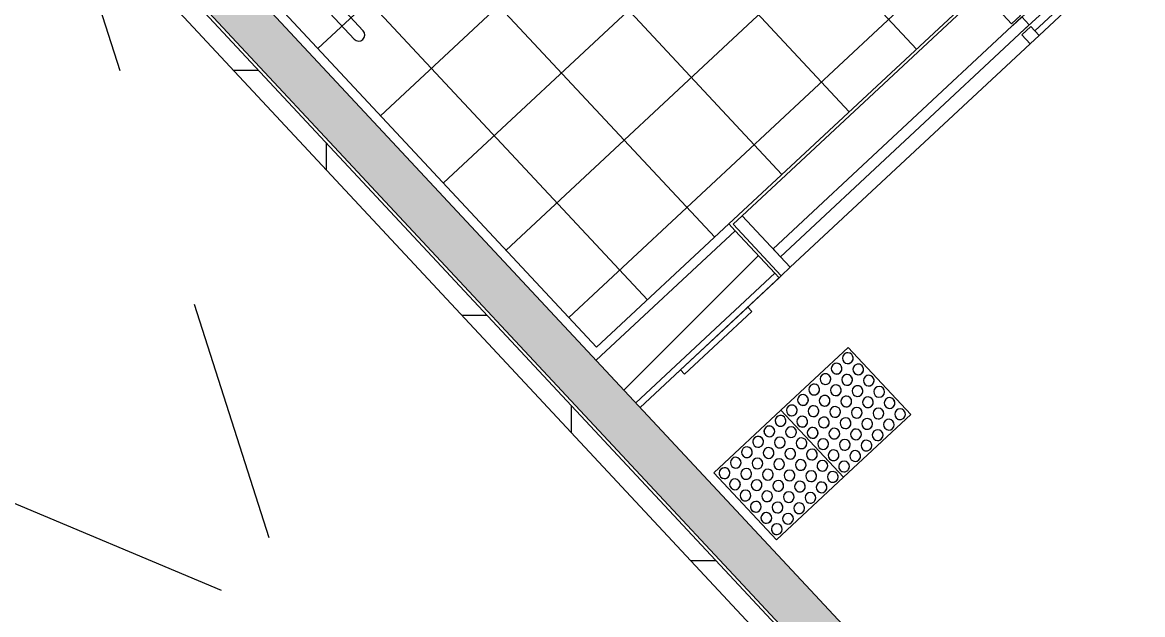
# Model space of a CAD drawing. Header units: millimetres. Extents: x -71377 to 516042, y -145869 to 441446.
# Drawn here: x 143378 to 147033, y 91774 to 93706 of the extents above; entities that cross this region are included whole.
import ezdxf

# ---------------------------------------------------------------- set-up
doc = ezdxf.new("R2010")
doc.units = ezdxf.units.MM
doc.header["$LTSCALE"] = 1000
doc.linetypes.add('_점선_S_', pattern=[1.6, 0.8, -0.8])
for name, color, linetype, lineweight in [('A-door', 4, 'Continuous', 5), ('A-door-hdln', 8, 'Continuous', 5), ('A-ele-8', 8, 'Continuous', 5), ('A-fnsh', 5, 'Continuous', 5), ('A-hat', 251, 'Continuous', 5), ('A-insu', 251, 'Continuous', 5), ('A-text-1', 3, 'Continuous', 5), ('A_bwall', 3, 'Continuous', 5), ('A_cwall', 2, 'Continuous', 5), ('A_fnsh', 5, 'Continuous', 5), ('AA_오픈', 8, '_점선_S_', 5), ('AA_위생', 4, 'Continuous', 5), ('AA_점형블럭', 8, 'Continuous', 5)]:
    doc.layers.add(name, color=color, linetype=linetype, lineweight=lineweight)
doc.styles.add('나눔고딕_3', font='NanumGothic.ttf', dxfattribs={"height": 1400})

# ---------------------------------------------------------------- blocks, each defined once
blk = doc.blocks.new('미닫이문_매립형__장애인화장실 - _A_ABS_22x22_5-5694489-지반층 배치도')
at = {"layer": 'A-door'}
for p, q in [((-1050, 115), (-1090, 115)), ((-1090, 115), (-1090, 10)), ((-40, 115), (-1050, 115)), ((-1050, 115), (-1050, 95)), ((-1050, 10), (-1050, 115)), ((-40, 95), (-40, 115)), ((0, 115), (-40, 115)), ((-40, 115), (-40, 75)), ((0, 75), (0, 115)), ((1110, 115), (1070, 115)), ((1070, 115), (1070, -115)), ((1110, -115), (1110, 115)), ((-1050, 95), (-40, 95)), ((-40, 75), (0, 75)), ((1070, 68), (-40, 68)), ((-40, 68), (-40, 33)), ((1070, 33), (1070, 68)), ((-1090, 10), (-1050, 10)), ((-40, 33), (1070, 33)), ((0, 26), (-40, 26)), ((-40, 26), (-40, -14)), ((0, -14), (0, 26)), ((-40, -14), (0, -14)), ((0, -14), (-40, -14)), ((-40, -14), (-40, -115)), ((0, -115), (0, -14)), ((-40, -115), (0, -115)), ((1070, -115), (1110, -115))]:
    blk.add_line(p, q, dxfattribs=at)
at = {"layer": 'A-door-hdln'}
for p, q in [((0, 115), (1070, 115)), ((-990, 68), (-990, 33)), ((0, 68), (-990, 68)), ((-990, 33), (0, 33)), ((0, -115), (1070, -115))]:
    blk.add_line(p, q, dxfattribs=at)
blk = doc.blocks.new('위생기구_장애인세면대 - 위생기구_장애인세면대-5513921-지반층 배치도')
at = {"layer": 'AA_위생'}
for p, q in [((107.5, 9.1), (107.5, 380)), ((147.5, 9.1), (147.5, 380)), ((752.5, 9.1), (752.5, 380)), ((792.5, 9.1), (792.5, 380)), ((227.5, 269), (277.5, 319)), ((277.5, 319), (622.5, 319)), ((622.5, 319), (672.5, 269)), ((227.5, 0), (227.5, 269)), ((672.5, 269), (672.5, 0)), ((285.2, 232.2), (285.2, 69.8)), ((605.2, 69.8), (605.2, 232.2)), ((0, 0), (0, 174.9)), ((450, 0), (450, 174.9)), ((450, 119.3), (450, 57.2)), ((419.6, 88.1), (481.6, 88.1)), ((441.9, 21.1), (444.7, 90.7)), ((456.9, 90.7), (459.7, 21.1)), ((672.5, 54), (227.5, 54)), ((285.2, 69.8), (443.8, 69.8)), ((457.7, 69.8), (605.2, 69.8)), ((104.6, 7.1), (97.5, 0)), ((143.4, 10), (111.6, 10)), ((127.5, 0), (127.5, 30)), ((150.4, 7.1), (157.5, 0)), ((749.6, 7.1), (742.5, 0)), ((788.4, 10), (756.6, 10)), ((772.5, -1.9), (772.5, 30)), ((795.4, 7.1), (802.5, 0))]:
    blk.add_line(p, q, dxfattribs=at)
for centre, radius in [((450.6, 88.2), 15), ((423.9, 38.2), 15.3), ((477.7, 38.2), 15.3)]:
    blk.add_circle(centre, radius, dxfattribs=at)
for centre, radius, start, end in [((127.5, 380), 20, 0, 180), ((772.5, 380), 20, 0, 180), ((349.7, 177.3), 87.9, 108.7645, 131.1637), ((410.9, -129.9), 400.6, 95.424, 102.911), ((445.2, -490.4), 762.8, 90, 95.424), ((445.2, -490.4), 762.8, 84.576, 90), ((489.9, 63.8), 206.9, 71.977, 82.3956), ((515.7, 93.9), 171, 61.0392, 77.089), ((298.1, 232.2), 12.9, 118.9608, 180), ((592.2, 232.2), 12.9, 360, 61.0392), ((450.8, 90.7), 6.13, 360, 180), ((111.6, 0), 10, 90, 135), ((143.4, 0), 10, 45, 90), ((756.6, 0), 10, 90, 135), ((788.4, 0), 10, 45, 90)]:
    blk.add_arc(centre, radius, start, end, dxfattribs=at)
blk = doc.blocks.new('점자블럭_원형_개수_ - 점자블럭_원형_개수_-V12-지반층 배치도')
at = {"layer": 'AA_점형블럭'}
for p, q in [((300, 0), (0, 0)), ((0, 0), (0, -300)), ((300, -300), (300, 0)), ((600, 0), (300, 0)), ((300, 0), (300, -300)), ((600, -300), (600, 0)), ((0, -300), (300, -300)), ((300, -300), (600, -300))]:
    blk.add_line(p, q, dxfattribs=at)
for centre, start, end in [((25, -25), 0, 180), ((25, -25), 0, 180), ((25, -25), 120, 180), ((25, -25), 120, 180), ((25, -25), 180, 360), ((25, -25), 180, 0), ((25, -25), 180, 360), ((25, -25), 180, 0), ((25, -25), 15, 90), ((25, -25), 15, 90), ((75, -25), 0, 180), ((75, -25), 0, 180), ((75, -25), 0, 180), ((75, -25), 0, 180), ((75, -25), 180, 360), ((75, -25), 180, 0), ((75, -25), 180, 360), ((75, -25), 180, 0), ((125, -25), 0, 180), ((125, -25), 0, 180), ((125, -25), 0, 180), ((125, -25), 0, 180), ((125, -25), 180, 360), ((125, -25), 180, 0), ((125, -25), 180, 360), ((125, -25), 180, 0), ((175, -25), 0, 180), ((175, -25), 0, 180), ((175, -25), 180, 360), ((175, -25), 180, 360), ((175, -25), 0, 150), ((175, -25), 0, 150), ((175, -25), 210, 240), ((175, -25), 210, 240), ((175, -25), 300, 0), ((175, -25), 300, 0), ((225, -25), 0, 180), ((225, -25), 0, 180), ((225, -25), 180, 360), ((225, -25), 180, 360), ((225, -25), 0, 150), ((225, -25), 0, 150), ((225, -25), 210, 240), ((225, -25), 210, 240), ((225, -25), 300, 0), ((225, -25), 300, 0), ((275, -25), 0, 180), ((275, -25), 0, 180), ((275, -25), 180, 360), ((275, -25), 180, 360), ((275, -25), 0, 150), ((275, -25), 0, 150), ((275, -25), 210, 240), ((275, -25), 210, 240), ((275, -25), 300, 0), ((275, -25), 300, 0), ((325, -25), 0, 180), ((325, -25), 90, 180), ((325, -25), 0, 180), ((325, -25), 90, 180), ((325, -25), 180, 360), ((325, -25), 180, 345), ((325, -25), 180, 360), ((325, -25), 180, 345), ((325, -25), 30, 60), ((325, -25), 30, 60), ((375, -25), 0, 180), ((375, -25), 90, 180), ((375, -25), 0, 180), ((375, -25), 90, 180), ((375, -25), 180, 360), ((375, -25), 180, 345), ((375, -25), 180, 360), ((375, -25), 180, 345), ((375, -25), 30, 60), ((375, -25), 30, 60), ((425, -25), 0, 180), ((425, -25), 90, 180), ((425, -25), 0, 180), ((425, -25), 90, 180), ((425, -25), 180, 360), ((425, -25), 180, 345), ((425, -25), 180, 0), ((425, -25), 180, 345), ((425, -25), 30, 60), ((425, -25), 30, 60), ((475, -25), 0, 180), ((475, -25), 90, 180), ((475, -25), 0, 180), ((475, -25), 90, 180), ((475, -25), 180, 360), ((475, -25), 180, 345), ((475, -25), 180, 360), ((475, -25), 180, 345), ((475, -25), 30, 60), ((475, -25), 30, 60), ((525, -25), 0, 180), ((525, -25), 90, 180), ((525, -25), 0, 180), ((525, -25), 90, 180), ((525, -25), 180, 360), ((525, -25), 180, 345), ((525, -25), 180, 360), ((525, -25), 180, 345), ((525, -25), 30, 60), ((525, -25), 30, 60), ((575, -25), 0, 180), ((575, -25), 90, 180), ((575, -25), 0, 180), ((575, -25), 90, 180), ((575, -25), 180, 360), ((575, -25), 180, 345), ((575, -25), 180, 360), ((575, -25), 180, 345), ((575, -25), 30, 60), ((575, -25), 30, 60), ((25, -75), 0, 180), ((25, -75), 0, 180), ((25, -75), 0, 180), ((25, -75), 0, 180), ((75, -75), 0, 180), ((75, -75), 0, 180), ((75, -75), 0, 180), ((75, -75), 0, 180), ((125, -75), 0, 180), ((125, -75), 0, 180), ((125, -75), 0, 180), ((125, -75), 0, 180), ((175, -75), 0, 180), ((175, -75), 0, 180), ((175, -75), 0, 180), ((175, -75), 0, 180), ((225, -75), 0, 180), ((225, -75), 0, 180), ((225, -75), 0, 180), ((225, -75), 0, 180), ((275, -75), 0, 180), ((275, -75), 0, 180), ((275, -75), 0, 180), ((275, -75), 0, 180), ((325, -75), 0, 180), ((325, -75), 90, 180), ((325, -75), 0, 180), ((325, -75), 90, 180), ((325, -75), 30, 60), ((325, -75), 30, 60), ((375, -75), 0, 180), ((375, -75), 90, 180), ((375, -75), 0, 180), ((375, -75), 90, 180), ((375, -75), 30, 60), ((375, -75), 30, 60), ((425, -75), 0, 180), ((425, -75), 90, 180), ((425, -75), 0, 180), ((425, -75), 90, 180), ((425, -75), 30, 60), ((425, -75), 30, 60), ((475, -75), 0, 180), ((475, -75), 90, 180), ((475, -75), 0, 180), ((475, -75), 90, 180), ((475, -75), 30, 60), ((475, -75), 30, 60), ((525, -75), 0, 180), ((525, -75), 90, 180), ((525, -75), 0, 180), ((525, -75), 90, 180), ((525, -75), 30, 60), ((525, -75), 30, 60), ((575, -75), 0, 180), ((575, -75), 90, 180), ((575, -75), 0, 180), ((575, -75), 90, 180), ((575, -75), 30, 60), ((575, -75), 30, 60), ((25, -75), 180, 360), ((25, -75), 180, 0), ((25, -75), 180, 360), ((25, -75), 180, 0), ((25, -125), 0, 180), ((25, -125), 0, 180), ((25, -125), 0, 180), ((25, -125), 0, 180), ((75, -75), 180, 360), ((75, -75), 180, 0), ((75, -75), 180, 360), ((75, -75), 180, 0), ((75, -125), 0, 180), ((75, -125), 0, 180), ((75, -125), 0, 180), ((75, -125), 0, 180), ((125, -75), 180, 360), ((125, -75), 180, 0), ((125, -75), 180, 360), ((125, -75), 180, 0), ((125, -125), 0, 180), ((125, -125), 0, 180), ((125, -125), 0, 180), ((125, -125), 0, 180), ((175, -75), 180, 360), ((175, -75), 180, 0), ((175, -75), 180, 360), ((175, -75), 180, 0), ((175, -125), 0, 180), ((175, -125), 0, 180), ((175, -125), 0, 180), ((175, -125), 0, 180), ((225, -75), 180, 360), ((225, -75), 180, 0), ((225, -75), 180, 360), ((225, -75), 180, 0), ((225, -125), 0, 180), ((225, -125), 0, 180), ((225, -125), 0, 180), ((225, -125), 0, 180), ((275, -75), 180, 360), ((275, -75), 180, 0), ((275, -75), 180, 360), ((275, -75), 180, 0), ((275, -125), 0, 180), ((275, -125), 0, 180), ((275, -125), 0, 180), ((275, -125), 0, 180), ((325, -75), 180, 360), ((325, -75), 180, 345), ((325, -75), 180, 360), ((325, -75), 180, 345), ((325, -125), 0, 180), ((325, -125), 90, 180), ((325, -125), 0, 180), ((325, -125), 90, 180), ((375, -75), 180, 360), ((375, -75), 180, 345), ((375, -75), 180, 360), ((375, -75), 180, 345), ((375, -125), 0, 180), ((375, -125), 90, 180), ((375, -125), 0, 180), ((375, -125), 90, 180), ((425, -75), 180, 360), ((425, -75), 180, 345), ((425, -75), 180, 0), ((425, -75), 180, 345), ((425, -125), 0, 180), ((425, -125), 90, 180), ((425, -125), 0, 180), ((425, -125), 90, 180), ((475, -75), 180, 360), ((475, -75), 180, 345), ((475, -75), 180, 360), ((475, -75), 180, 345), ((475, -125), 0, 180), ((475, -125), 90, 180), ((475, -125), 0, 180), ((475, -125), 90, 180), ((525, -75), 180, 360), ((525, -75), 180, 345), ((525, -75), 180, 360), ((525, -75), 180, 345), ((525, -125), 0, 180), ((525, -125), 90, 180), ((525, -125), 0, 180), ((525, -125), 90, 180), ((575, -75), 180, 360), ((575, -75), 180, 345), ((575, -75), 180, 360), ((575, -75), 180, 345), ((575, -125), 0, 180), ((575, -125), 90, 180), ((575, -125), 0, 180), ((575, -125), 90, 180), ((25, -125), 180, 360), ((25, -125), 180, 0), ((25, -125), 180, 360), ((25, -125), 180, 0), ((75, -125), 180, 360), ((75, -125), 180, 0), ((75, -125), 180, 360), ((75, -125), 180, 0), ((125, -125), 180, 360), ((125, -125), 180, 0), ((125, -125), 180, 360), ((125, -125), 180, 0), ((175, -125), 180, 360), ((175, -125), 180, 0), ((175, -125), 180, 360), ((175, -125), 180, 0), ((225, -125), 180, 360), ((225, -125), 180, 0), ((225, -125), 180, 360), ((225, -125), 180, 0), ((275, -125), 180, 360), ((275, -125), 180, 0), ((275, -125), 180, 360), ((275, -125), 180, 0), ((325, -125), 180, 360), ((325, -125), 180, 345), ((325, -125), 180, 360), ((325, -125), 180, 345), ((325, -125), 30, 60), ((325, -125), 30, 60), ((375, -125), 180, 360), ((375, -125), 180, 345), ((375, -125), 180, 360), ((375, -125), 180, 345), ((375, -125), 30, 60), ((375, -125), 30, 60), ((425, -125), 180, 360), ((425, -125), 180, 345), ((425, -125), 180, 360), ((425, -125), 180, 345), ((425, -125), 30, 60), ((425, -125), 30, 60), ((475, -125), 180, 360), ((475, -125), 180, 345), ((475, -125), 180, 360), ((475, -125), 180, 345), ((475, -125), 30, 60), ((475, -125), 30, 60), ((525, -125), 180, 360), ((525, -125), 180, 345), ((525, -125), 180, 360), ((525, -125), 180, 345), ((525, -125), 30, 60), ((525, -125), 30, 60), ((575, -125), 180, 360), ((575, -125), 180, 345), ((575, -125), 180, 360), ((575, -125), 180, 345), ((575, -125), 30, 60), ((575, -125), 30, 60), ((25, -175), 0, 180), ((25, -175), 0, 180), ((25, -175), 135, 180), ((25, -175), 135, 180), ((25, -175), 180, 360), ((25, -175), 180, 315), ((25, -175), 180, 360), ((25, -175), 180, 315), ((25, -175), 30, 105), ((25, -175), 30, 105), ((75, -175), 0, 180), ((75, -175), 0, 180), ((75, -175), 0, 180), ((75, -175), 0, 180), ((75, -175), 180, 360), ((75, -175), 180, 0), ((75, -175), 180, 360), ((75, -175), 180, 0), ((125, -175), 0, 180), ((125, -175), 0, 180), ((125, -175), 0, 180), ((125, -175), 0, 180), ((125, -175), 180, 360), ((125, -175), 180, 0), ((125, -175), 180, 360), ((125, -175), 180, 0), ((175, -175), 0, 180), ((175, -175), 0, 180), ((175, -175), 0, 180), ((175, -175), 0, 180), ((175, -175), 180, 360), ((175, -175), 180, 0), ((175, -175), 180, 360), ((175, -175), 180, 0), ((225, -175), 0, 180), ((225, -175), 0, 180), ((225, -175), 0, 180), ((225, -175), 0, 180), ((225, -175), 180, 360), ((225, -175), 180, 0), ((225, -175), 180, 360), ((225, -175), 180, 0), ((275, -175), 0, 180), ((275, -175), 0, 180), ((275, -175), 0, 180), ((275, -175), 0, 180), ((275, -175), 180, 360), ((275, -175), 180, 0), ((275, -175), 180, 360), ((275, -175), 180, 360), ((325, -175), 0, 180), ((325, -175), 0, 180), ((325, -175), 0, 180), ((325, -175), 0, 180), ((325, -175), 180, 360), ((325, -175), 180, 360), ((325, -175), 180, 360), ((325, -175), 180, 0), ((375, -175), 0, 180), ((375, -175), 0, 180), ((375, -175), 0, 180), ((375, -175), 0, 180), ((375, -175), 180, 360), ((375, -175), 180, 0), ((375, -175), 180, 360), ((375, -175), 180, 360), ((425, -175), 0, 180), ((425, -175), 0, 180), ((425, -175), 0, 180), ((425, -175), 0, 180), ((425, -175), 180, 360), ((425, -175), 180, 0), ((425, -175), 180, 360), ((425, -175), 180, 0), ((475, -175), 0, 180), ((475, -175), 0, 180), ((475, -175), 0, 180), ((475, -175), 0, 180), ((475, -175), 180, 360), ((475, -175), 180, 0), ((475, -175), 180, 360), ((475, -175), 180, 0), ((525, -175), 0, 180), ((525, -175), 0, 180), ((525, -175), 0, 180), ((525, -175), 0, 180), ((525, -175), 180, 360), ((525, -175), 180, 0), ((525, -175), 180, 360), ((525, -175), 180, 0), ((575, -175), 0, 180), ((575, -175), 0, 180), ((575, -175), 0, 180), ((575, -175), 0, 180), ((575, -175), 180, 360), ((575, -175), 180, 360), ((575, -175), 180, 360), ((575, -175), 180, 360), ((25, -225), 0, 180), ((25, -225), 0, 180), ((25, -225), 135, 180), ((25, -225), 135, 180), ((25, -225), 30, 105), ((25, -225), 30, 105), ((75, -225), 0, 180), ((75, -225), 0, 180), ((75, -225), 0, 180), ((75, -225), 0, 180), ((125, -225), 0, 180), ((125, -225), 0, 180), ((125, -225), 0, 180), ((125, -225), 0, 180), ((175, -225), 0, 180), ((175, -225), 0, 180), ((175, -225), 0, 180), ((175, -225), 0, 180), ((225, -225), 0, 180), ((225, -225), 0, 180), ((225, -225), 0, 180), ((225, -225), 0, 180), ((275, -225), 0, 180), ((275, -225), 0, 180), ((275, -225), 0, 180), ((275, -225), 0, 180), ((325, -225), 0, 180), ((325, -225), 0, 180), ((325, -225), 0, 180), ((325, -225), 0, 180), ((375, -225), 0, 180), ((375, -225), 0, 180), ((375, -225), 0, 180), ((375, -225), 0, 180), ((425, -225), 0, 180), ((425, -225), 0, 180), ((425, -225), 0, 180), ((425, -225), 0, 180), ((475, -225), 0, 180), ((475, -225), 0, 180), ((475, -225), 0, 180), ((475, -225), 0, 180), ((525, -225), 0, 180), ((525, -225), 0, 180), ((525, -225), 0, 180), ((525, -225), 0, 180), ((575, -225), 0, 180), ((575, -225), 0, 180), ((575, -225), 0, 180), ((575, -225), 0, 180), ((25, -225), 180, 360), ((25, -225), 180, 315), ((25, -225), 180, 360), ((25, -225), 180, 315), ((75, -225), 180, 360), ((75, -225), 180, 0), ((75, -225), 180, 360), ((75, -225), 180, 360), ((125, -225), 180, 360), ((125, -225), 180, 0), ((125, -225), 180, 360), ((125, -225), 180, 0), ((175, -225), 180, 360), ((175, -225), 180, 360), ((175, -225), 180, 360), ((175, -225), 180, 0), ((225, -225), 180, 360), ((225, -225), 180, 0), ((225, -225), 180, 360), ((225, -225), 180, 0), ((275, -225), 180, 360), ((275, -225), 180, 0), ((275, -225), 180, 360), ((275, -225), 180, 0), ((325, -225), 180, 360), ((325, -225), 180, 0), ((325, -225), 180, 360), ((325, -225), 180, 0), ((375, -225), 180, 360), ((375, -225), 180, 360), ((375, -225), 180, 360), ((375, -225), 180, 0), ((425, -225), 180, 360), ((425, -225), 180, 0), ((425, -225), 180, 360), ((425, -225), 180, 0), ((475, -225), 180, 360), ((475, -225), 180, 360), ((475, -225), 180, 360), ((475, -225), 180, 0), ((525, -225), 180, 360), ((525, -225), 180, 0), ((525, -225), 180, 360), ((525, -225), 180, 0), ((575, -225), 180, 360), ((575, -225), 180, 0), ((575, -225), 180, 360), ((575, -225), 180, 0), ((25, -275), 0, 180), ((25, -275), 0, 180), ((25, -275), 135, 180), ((25, -275), 135, 180), ((25, -275), 180, 360), ((25, -275), 180, 315), ((25, -275), 180, 360), ((25, -275), 180, 315), ((25, -275), 30, 105), ((25, -275), 30, 105), ((75, -275), 0, 180), ((75, -275), 0, 180), ((75, -275), 0, 180), ((75, -275), 0, 180), ((75, -275), 180, 360), ((75, -275), 180, 0), ((75, -275), 180, 360), ((75, -275), 180, 360), ((125, -275), 0, 180), ((125, -275), 0, 180), ((125, -275), 0, 180), ((125, -275), 0, 180), ((125, -275), 180, 360), ((125, -275), 180, 0), ((125, -275), 180, 360), ((125, -275), 180, 0), ((175, -275), 0, 180), ((175, -275), 0, 180), ((175, -275), 0, 180), ((175, -275), 0, 180), ((175, -275), 180, 360), ((175, -275), 180, 0), ((175, -275), 180, 360), ((175, -275), 180, 0), ((225, -275), 0, 180), ((225, -275), 0, 180), ((225, -275), 0, 180), ((225, -275), 0, 180), ((225, -275), 180, 360), ((225, -275), 180, 0), ((225, -275), 180, 360), ((225, -275), 180, 0), ((275, -275), 0, 180), ((275, -275), 0, 180), ((275, -275), 0, 180), ((275, -275), 0, 180), ((275, -275), 180, 360), ((275, -275), 180, 0), ((275, -275), 180, 360), ((275, -275), 180, 360), ((325, -275), 0, 180), ((325, -275), 0, 180), ((325, -275), 0, 180), ((325, -275), 0, 180), ((325, -275), 180, 360), ((325, -275), 180, 360), ((325, -275), 180, 360), ((325, -275), 180, 0), ((375, -275), 0, 180), ((375, -275), 0, 180), ((375, -275), 0, 180), ((375, -275), 0, 180), ((375, -275), 180, 360), ((375, -275), 180, 0), ((375, -275), 180, 360), ((375, -275), 180, 0), ((425, -275), 0, 180), ((425, -275), 0, 180), ((425, -275), 0, 180), ((425, -275), 0, 180), ((425, -275), 180, 360), ((425, -275), 180, 0), ((425, -275), 180, 360), ((425, -275), 180, 0), ((475, -275), 0, 180), ((475, -275), 0, 180), ((475, -275), 0, 180), ((475, -275), 0, 180), ((475, -275), 180, 360), ((475, -275), 180, 0), ((475, -275), 180, 360), ((475, -275), 180, 0), ((525, -275), 0, 180), ((525, -275), 0, 180), ((525, -275), 0, 180), ((525, -275), 0, 180), ((525, -275), 180, 360), ((525, -275), 180, 360), ((525, -275), 180, 360), ((525, -275), 180, 360), ((575, -275), 0, 180), ((575, -275), 0, 180), ((575, -275), 0, 180), ((575, -275), 0, 180), ((575, -275), 180, 360), ((575, -275), 180, 0), ((575, -275), 180, 360), ((575, -275), 180, 360)]:
    blk.add_arc(centre, 17.5, start, end, dxfattribs=at)
blk = doc.blocks.new('장애인 표시판 - 장애인 표시판-V105-지반층 배치도')
at = {"layer": 'AA_위생'}
for p, q in [((-150, 0), (150, 0)), ((-150, -20), (-150, 0)), ((150, -20), (-150, -20)), ((150, 0), (150, -20))]:
    blk.add_line(p, q, dxfattribs=at)

msp = doc.modelspace()

# ---------------------------------------------------------------- hatches: boundary and pattern name
at = {"layer": 'A-hat'}
h = msp.add_hatch(dxfattribs=at)
h.set_pattern_fill('FP_26', color=256, scale=1000, style=0, pattern_type=2)
h.set_pattern_definition([(43, (145575.44, 93950.7), (-204.6, 219.406), []), (133, (145575.44, 93950.7), (-219.406, -204.6), [])])
h.paths.add_polyline_path([(145251.7, 92646.1), (146740, 94034), (145611.3, 95244.4), (144123, 93856.5), (145250.2, 92647.7)])
h = msp.add_hatch(dxfattribs=at)
h.set_pattern_fill('FP_12', color=256, scale=1000, style=0, pattern_type=2)
h.set_pattern_definition([(45, (165969.5, 243949.9), (-353.5534, 353.5534), [])])
h.paths.add_polyline_path([(145379.8, 92464.8), (145833.2, 92887.6), (145703.7, 93026.6), (145250.2, 92603.7)])
h.paths.add_polyline_path([(146624.1, 93755), (147392.1, 94471.1), (147456.9, 94401.6), (147800.6, 94722.2), (147671, 94861.1), (146559.4, 93824.5), (146610.6, 93769.5)])
for points in [[(144451.7, 93240.1), (144561.4, 93342.4), (143562.3, 94413.8), (143452.6, 94311.5), (144080.6, 93638)], [(145079.1, 92567.2), (145188.9, 92669.5), (144561.4, 93342.4), (144451.7, 93240.1)], [(146477.2, 91068), (146586.9, 91170.3), (145188.9, 92669.5), (145079.1, 92567.2), (145892.1, 91695.4)]]:
    msp.add_hatch(color=256, dxfattribs=at).paths.add_polyline_path(points)
h = msp.add_hatch(dxfattribs=at)
h.set_pattern_fill('FP_13', color=256, scale=1000, style=0, pattern_type=2)
h.set_pattern_definition([(0, (165969.5, 243949.9), (0, 800), []), (90, (165969.5, 243949.9), (-800, 5e-14), [])])
h.paths.add_polyline_path([(146432.9, 91012.9), (146476.8, 91053.8), (143598.7, 94140.1), (143554.8, 94099.2), (145796.4, 91695.4)])

# ---------------------------------------------------------------- linework, layer by layer
at = {"layer": 'A-ele-8'}
for p, q in [((145683.2, 93048.5), (146538.9, 93846.4)), ((146666, 93636.8), (145883.5, 92907.1))]:
    msp.add_line(p, q, dxfattribs=at)
at = {"layer": 'A-fnsh'}
msp.add_line((145854.2, 92879.8), (145392.2, 92449), dxfattribs=at)
at = {"layer": 'A-insu'}
for p, q in [((146476.8, 91053.8), (143598.7, 94140.1)), ((143554.8, 94099.2), (146473.8, 90969))]:
    msp.add_line(p, q, dxfattribs=at)
at = {"layer": 'A_bwall'}
for p, q in [((145250.2, 92603.7), (145703.7, 93026.6)), ((145833.2, 92887.6), (145703.7, 93026.6)), ((145379.8, 92464.8), (145833.2, 92887.6))]:
    msp.add_line(p, q, dxfattribs=at)
at = {"layer": 'A_cwall'}
for p, q in [((146586.9, 91170.3), (143381.6, 94607.6)), ((143452.6, 94311.5), (146477.2, 91068))]:
    msp.add_line(p, q, dxfattribs=at)
at = {"layer": 'A_fnsh'}
for p, q in [((145251.7, 92646.1), (144123, 93856.5)), ((145683.2, 93048.5), (145251.7, 92646.1)), ((145703.7, 93026.6), (145683.2, 93048.5)), ((145393.5, 92450.1), (145846.9, 92873)), ((145846.9, 92873), (145833.2, 92887.6))]:
    msp.add_line(p, q, dxfattribs=at)
at = {"layer": 'AA_오픈'}
for p, q in [((143452.6, 94311.5), (145008.6, 89431.8)), ((141814.3, 92783.8), (146493.2, 90816.2))]:
    msp.add_line(p, q, dxfattribs=at)

# ---------------------------------------------------------------- block references
at = {"layer": 'A-door-hdln', "rotation": 223.0000012484762}
msp.add_blockref('미닫이문_매립형__장애인화장실 - _A_ABS_22x22_5-5694489-지반층 배치도', (146587.6, 93720.9), dxfattribs=at)
at = {"layer": 'AA_위생'}
for name, p, rotation in [('위생기구_장애인세면대 - 위생기구_장애인세면대-5513921-지반층 배치도', (144781.2, 94470.3), 223.0000012484765), ('장애인 표시판 - 장애인 표시판-V105-지반층 배치도', (145634.8, 92675.2), 43.00000124847666)]:
    msp.add_blockref(name, p, dxfattribs=dict(at, rotation=rotation))
at = {"layer": 'AA_점형블럭', "rotation": 43.00000124847605}
msp.add_blockref('점자블럭_원형_개수_ - 점자블럭_원형_개수_-V12-지반층 배치도', (145633.6, 92236.6), dxfattribs=at)

# ---------------------------------------------------------------- texts
at = {"layer": 'A-text-1', "insert": (145485.9, 87558.7), "char_height": 1400, "width": 13174.238, "attachment_point": 1, "rotation": 43, "line_spacing_factor": 1.2, "style": '나눔고딕_3'}
msp.add_mtext('\\pxt9.07143,18.14286,27.21429,36.28571,45.35714,54.42857,63.5,72.57143,81.64286,90.71429,99.78571,108.85714,117.92857,127,136.07143,145.14286,154.21429,163.28571,172.35714,181.42857,190.5,199.57143,208.64286,217.71429,226.78571,235.85714,244.92857,254,263.07143,272.14286,281.21429,290.28571;{키즈스테이션}', dxfattribs=at)

doc.saveas('drawing.dxf')
